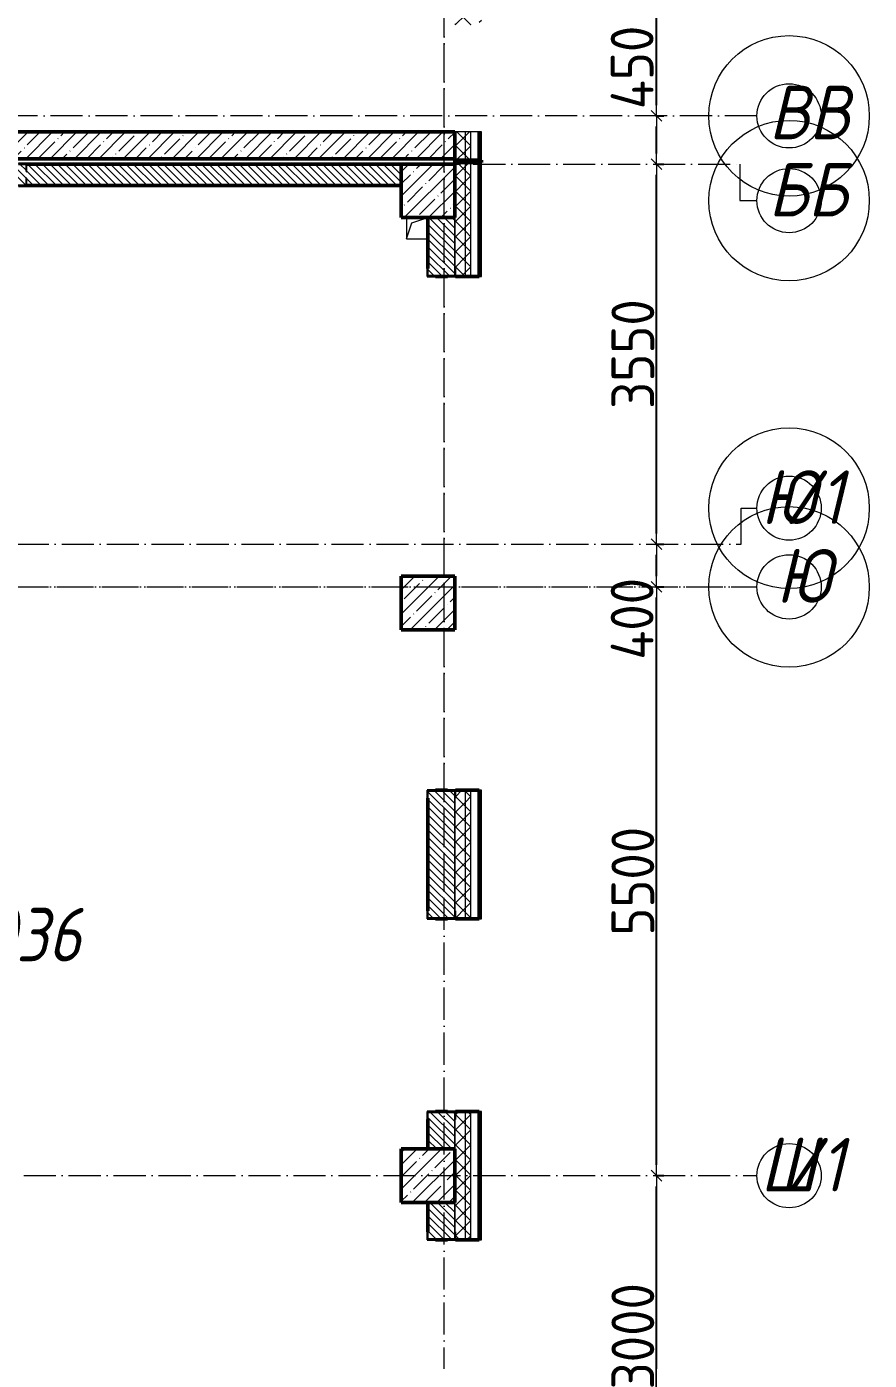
# Model space of a CAD drawing. Header units: millimetres. Extents: x -401725 to 250493, y 305116 to 802890.
# Drawn here: x 81658 to 89533, y 494622 to 507080 of the extents above; entities that cross this region are included whole.
import ezdxf

# ---------------------------------------------------------------- set-up
doc = ezdxf.new("R2010")
doc.units = ezdxf.units.MM
doc.linetypes.add('50_200_ШТРИХ_1Т_ш5_п1_п1_', pattern=[700, 500, -100, 0, -100])
for name, color, linetype, lineweight in [('A-____-____-DIMS', 7, 'Continuous', 9), ('A-GENM-____-MCUT', 7, 'Continuous', 25), ('A-GENM-____-OTLN', 7, 'Continuous', 9), ('A-GENM-____-OTLN-1', 7, 'Continuous', 25), ('A-WALL-____-MCUT', 7, 'Continuous', 13), ('A-WALL-____-MCUT-1', 7, 'Continuous', 9), ('A-WALL-____-MCUT-2', 7, 'Continuous', 50), ('A-WALL-____-MCUT-3', 7, 'Continuous', 9), ('A-WALL-____-OTLN', 7, 'Continuous', 9), ('A-WALL-____-PATT-1', 7, 'Continuous', 9), ('A-WALL-FNSH-MCUT-1', 7, 'Continuous', 9), ('S-COLS-____-MCUT', 7, 'Continuous', 50), ('S-COLS-____-OTLN', 7, 'Continuous', 9), ('S-GRID-____-IDEN', 7, 'Continuous', 9), ('S-GRID-____-OTLN', 7, 'Continuous', 9), ('S-GRID-____-OTLN-1', 7, '50_200_ШТРИХ_1Т_ш5_п1_п1_', 9), ('Марки помещений', 7, 'Continuous', 9)]:
    doc.layers.add(name, color=color, linetype=linetype, lineweight=lineweight)
doc.styles.add('ISOCPEUR_I', font='isocpeui.ttf', dxfattribs={"width": 0.9, "height": 2.5})
doc.styles.add('ISOCPEUR_I_3', font='isocpeui.ttf', dxfattribs={"width": 0.85, "height": 2.2})
doc.styles.add('ISOCPEUR_I_9', font='isocpeui.ttf', dxfattribs={"width": 0.9, "height": 250})
doc.styles.add('СПДС', font='isocpeur.ttf', dxfattribs={"width": 0.9})
doc.dimstyles.new('Размера А3', dxfattribs={"dimtxt": 200, "dimasz": 100, "dimexe": 70, "dimexo": 100, "dimgap": 20, "dimtad": 1, "dimdec": 0, "dimrnd": 10, "dimzin": 0, "dimdsep": 46, "dimtxsty": 'СПДС', "dimblk": 'ARROWHEAD_6', "dimcen": 1, "dimclrd": 256, "dimclre": 256, "dimclrt": 256, "dimazin": 0, "dimtfac": 1, "dimtdec": 0, "dimtmove": 2, "dimatfit": 3, "dimfxl": 1, "dimtolj": 1, "dimtzin": 0, "dimarcsym": 0})
pattern_1 = [(45, (-101000, -46531.04), (-114.04925, 114.04925), []), (45, (-100885.95, -46531.04), (-114.04925, 114.04925), [201.613, -40.323, 3.353, -36.97])]
pattern_2 = [(45, (-15591.66, 459015.94), (-70.71068, 70.71068), []), (135, (-15591.66, 459015.94), (-70.71068, -70.71068), [])]
pattern_3 = [(45, (-15591.66, 459015.94), (-85.53659, 85.53659), []), (45, (-15534.64, 459015.94), (-85.53659, 85.53659), [])]
pattern_4 = [(135, (-15591.663, 459015.94), (-35.35534, -35.35534), [])]
pattern_5 = [(45, (-15591.66, 459015.94), (-70.71068, 70.71068), []), (135, (-15591.66, 459015.94), (-70.71068, -70.71068), [])]
pattern_6 = [(45, (-15591.66, 459015.94), (-85.53659, 85.53659), []), (45, (-15534.64, 459015.94), (-85.53659, 85.53659), [])]

# ---------------------------------------------------------------- blocks, each defined once
blk = doc.blocks.new('BSC_Колонна _Прямоугольная - 500х500-V115-АР1_План отверстий 2 этажа в осях 1-64_Ю-ЯЯ')
at = {"layer": 'S-COLS-____-OTLN'}
h = blk.add_hatch(dxfattribs=at)
h.set_pattern_fill('FP_128', color=256, style=0, pattern_type=2)
h.set_pattern_definition(pattern_1)
h.paths.add_polyline_path([(-250, -250), (250, -250), (250, 250), (-250, 250), (-250, 200)], flags=0)
at = {"layer": 'S-COLS-____-MCUT'}
for p, q in [((250, 250), (-250, 250)), ((-250, 250), (-250, -250)), ((250, -250), (250, 250)), ((-250, -250), (250, -250))]:
    blk.add_line(p, q, dxfattribs=at)
blk = doc.blocks.new('Фахверк_СКБ_Уголок - 200_3550-28267367-АР1_План отверстий 2 этажа в осях 1-64_Ю-ЯЯ')
at = {"layer": 'A-GENM-____-MCUT'}
for p, q in [((200, 156), (125, 156)), ((125, 156), (125, 81)), ((131, 81), (131, 150)), ((131, 150), (200, 150)), ((200, 150), (200, 156)), ((125, 81), (131, 81)), ((131, 19), (125, 19)), ((125, 19), (125, -56)), ((131, -50), (131, 19)), ((125, -56), (200, -56)), ((200, -50), (131, -50)), ((200, -56), (200, -50))]:
    blk.add_line(p, q, dxfattribs=at)
blk = doc.blocks.new('Стены 13 - Стены 4-31812941-АР1_План отверстий 2 этажа в осях 1-64_Ю-ЯЯ')
at = {"layer": 'A-WALL-____-MCUT'}
for p, q in [((-1844, 41030), (-1844, 41010)), ((-1594, 41030), (-1844, 41030)), ((-1844, 41010), (-1594, 41010)), ((-1594, 41010), (-1594, 41030))]:
    blk.add_line(p, q, dxfattribs=at)
blk = doc.blocks.new('BSC_Колонна _Прямоугольная - 500х500-V30-АР1_План отверстий 2 этажа в осях 1-64_А-ГГ')
at = {"layer": 'S-COLS-____-OTLN'}
h = blk.add_hatch(dxfattribs=at)
h.set_pattern_fill('FP_59', color=256, style=0, pattern_type=2)
h.set_pattern_definition([(45, (-101000, -37331.04), (-114.04925, 114.04925), []), (45, (-100885.95, -37331.04), (-114.04925, 114.04925), [201.613, -40.323, 3.353, -36.97])])
h.paths.add_polyline_path([(-250, -250), (250, -250), (250, 250), (-250, 250)], flags=0)
at = {"layer": 'S-COLS-____-MCUT'}
for p, q in [((250, 250), (-250, 250)), ((-250, 250), (-250, -250)), ((250, -250), (250, 250)), ((-250, -250), (250, -250))]:
    blk.add_line(p, q, dxfattribs=at)
blk = doc.blocks.new('BSC_Колонна _Прямоугольная - 500х500-V119-АР1_План отверстий 2 этажа в осях 1-64_А-ГГ')
at = {"layer": 'S-COLS-____-OTLN'}
h = blk.add_hatch(dxfattribs=at)
h.set_pattern_fill('FP_149', color=256, style=0, pattern_type=2)
h.set_pattern_definition(pattern_1)
h.paths.add_polyline_path([(-250, -250), (250, -250), (250, 250), (-250, 250), (-250, -215)], flags=0)
at = {"layer": 'S-COLS-____-MCUT'}
for p, q in [((250, 250), (-250, 250)), ((-250, 250), (-250, -250)), ((250, -250), (250, 250)), ((-250, -250), (250, -250))]:
    blk.add_line(p, q, dxfattribs=at)
blk = doc.blocks.new('BSC_Колонна _Прямоугольная - 500х500-V121-АР1_План отверстий 2 этажа в осях 1-64_А-ГГ')
at = {"layer": 'S-COLS-____-OTLN'}
h = blk.add_hatch(dxfattribs=at)
h.set_pattern_fill('FP_151', color=256, style=0, pattern_type=2)
h.set_pattern_definition([(45, (-101000, -42681.04), (-114.04925, 114.04925), []), (45, (-100885.95, -42681.04), (-114.04925, 114.04925), [201.613, -40.323, 3.353, -36.97])])
h.paths.add_polyline_path([(-250, -250), (250, -250), (250, 250), (-250, 250)], flags=0)
at = {"layer": 'S-COLS-____-MCUT'}
for p, q in [((250, 250), (-250, 250)), ((-250, 250), (-250, -250)), ((250, -250), (250, 250)), ((-250, -250), (250, -250))]:
    blk.add_line(p, q, dxfattribs=at)
blk = doc.blocks.new('Фахверк_СКБ_Уголок - 250_2700-27497298-АР1_План отверстий 2 этажа в осях 1-64_А-ГГ')
at = {"layer": 'A-GENM-____-MCUT'}
for p, q in [((200, 181), (125, 181)), ((125, 181), (125, 106)), ((131, 106), (131, 175)), ((131, 175), (200, 175)), ((200, 175), (200, 181)), ((125, 106), (131, 106)), ((131, -6), (125, -6)), ((125, -6), (125, -81)), ((125, -81), (200, -81)), ((131, -75), (131, -6)), ((200, -75), (131, -75)), ((200, -81), (200, -75))]:
    blk.add_line(p, q, dxfattribs=at)
blk = doc.blocks.new('AR_Отверстие прямоугольное _в плите_ - AR_Отверстие прямоугольное _в плите_-30511543-АР1_План отверстий 2 этажа в осях 1-64_А-ГГ')
at = {"layer": 'A-GENM-____-OTLN'}
for p, q in [((-100, 100), (-100, -100)), ((-100, -100), (-50, 50)), ((-50, 50), (100, 100)), ((-100, -100), (100, -100))]:
    blk.add_line(p, q, dxfattribs=at)
blk = doc.blocks.new('Стены 13 - Стены 4-31812941-АР1_План отверстий 2 этажа в осях 1-64_А-ГГ')
at = {"layer": 'A-WALL-____-MCUT-2'}
for p, q in [((-1844, 41030), (-1844, 41010)), ((-1594, 41030), (-1844, 41030)), ((-1844, 41010), (-1594, 41010)), ((-1594, 41010), (-1594, 41030))]:
    blk.add_line(p, q, dxfattribs=at)
blk = doc.blocks.new('Ось сетки - Круг_Ø6_00__ISO-2_5_0_9K_-25732049-АР1_План отверстий 2 этажа в осях 1-64_А-ГГ')
at = {"layer": 'S-GRID-____-IDEN'}
blk.add_circle((0, 0), 3, dxfattribs=at)
blk = doc.blocks.new('Ось сетки - Круг_Ø6_00__ISO-2_5_0_9K_-25732049-АР1_План отверстий 2 этажа в осях 1-64_Ю-ЯЯ')
at = {"layer": 'S-GRID-____-IDEN'}
blk.add_circle((0, 0), 3, dxfattribs=at)
blk = doc.blocks.new('ARROWHEAD_6')
at = {"color": 0, "linetype": 'Continuous'}
for p, q in [((0, 0), (-1, 0)), ((-0.5, -0.5), (0.5, 0.5))]:
    blk.add_line(p, q, dxfattribs=at)
blk = doc.blocks.new('*D4574')
at = {"layer": 'A-____-____-DIMS', "lineweight": -2, "transparency": 16777216}
for p, q in [((87537, 502247), (87613, 502247)), ((87543, 501947), (87543, 502147)), ((87537, 501847), (87613, 501847))]:
    blk.add_line(p, q, dxfattribs=at)
at = {"layer": 'Defpoints', "color": 0, "lineweight": 30, "transparency": 16777216}
for p in [(87437, 502247), (87543, 502247), (87437, 501847)]:
    blk.add_point(p, dxfattribs=at)
at = {"layer": 'A-____-____-DIMS', "lineweight": -2, "transparency": 16777216, "xscale": 100, "yscale": 100, "zscale": 100}
for p, rotation in [((87543, 502247), 90), ((87543, 501847), 270)]:
    blk.add_blockref('ARROWHEAD_6', p, dxfattribs=dict(at, rotation=rotation))
at = {"layer": 'A-____-____-DIMS', "transparency": 16777216, "insert": (87116, 501167), "char_height": 400, "width": 1.94, "attachment_point": 1, "rotation": 90, "line_spacing_factor": 1.149209, "style": 'СПДС'}
blk.add_mtext('\\A1;400', dxfattribs=at)
blk = doc.blocks.new('*D4575')
at = {"layer": 'A-____-____-DIMS', "lineweight": -2, "transparency": 16777216}
for p, q in [((87537, 505797), (87613, 505797)), ((87543, 502347), (87543, 505697)), ((87537, 502247), (87613, 502247))]:
    blk.add_line(p, q, dxfattribs=at)
at = {"layer": 'Defpoints', "color": 0, "lineweight": 30, "transparency": 16777216}
for p in [(87437, 505797), (87543, 505797), (87437, 502247)]:
    blk.add_point(p, dxfattribs=at)
at = {"layer": 'A-____-____-DIMS', "lineweight": -2, "transparency": 16777216, "xscale": 100, "yscale": 100, "zscale": 100}
for p, rotation in [((87543, 505797), 90), ((87543, 502247), 270)]:
    blk.add_blockref('ARROWHEAD_6', p, dxfattribs=dict(at, rotation=rotation))
at = {"layer": 'A-____-____-DIMS', "transparency": 16777216, "insert": (87323, 504022), "char_height": 400, "width": 2.49, "attachment_point": 5, "rotation": 90, "style": 'СПДС'}
blk.add_mtext('\\A1;3550', dxfattribs=at)
blk = doc.blocks.new('*D4576')
at = {"layer": 'A-____-____-DIMS', "lineweight": -2, "transparency": 16777216}
for p, q in [((87537, 506247), (87613, 506247)), ((87543, 505897), (87543, 506147)), ((87537, 505797), (87613, 505797))]:
    blk.add_line(p, q, dxfattribs=at)
at = {"layer": 'Defpoints', "color": 0, "lineweight": 30, "transparency": 16777216}
for p in [(87437, 506247), (87543, 506247), (87437, 505797)]:
    blk.add_point(p, dxfattribs=at)
at = {"layer": 'A-____-____-DIMS', "lineweight": -2, "transparency": 16777216, "xscale": 100, "yscale": 100, "zscale": 100}
for p, rotation in [((87543, 506247), 90), ((87543, 505797), 270)]:
    blk.add_blockref('ARROWHEAD_6', p, dxfattribs=dict(at, rotation=rotation))
at = {"layer": 'A-____-____-DIMS', "transparency": 16777216, "insert": (87116, 506310), "char_height": 400, "width": 1.94, "attachment_point": 1, "rotation": 90, "line_spacing_factor": 1.149209, "style": 'СПДС'}
blk.add_mtext('\\A1;450', dxfattribs=at)
blk = doc.blocks.new('*D4577')
at = {"layer": 'A-____-____-DIMS', "lineweight": -2, "transparency": 16777216}
for p, q in [((87537, 510947), (87613, 510947)), ((87543, 506347), (87543, 510847)), ((87537, 506247), (87613, 506247))]:
    blk.add_line(p, q, dxfattribs=at)
at = {"layer": 'Defpoints', "color": 0, "lineweight": 30, "transparency": 16777216}
for p in [(87437, 510947), (87543, 510947), (87437, 506247)]:
    blk.add_point(p, dxfattribs=at)
at = {"layer": 'A-____-____-DIMS', "lineweight": -2, "transparency": 16777216, "xscale": 100, "yscale": 100, "zscale": 100}
for p, rotation in [((87543, 510947), 90), ((87543, 506247), 270)]:
    blk.add_blockref('ARROWHEAD_6', p, dxfattribs=dict(at, rotation=rotation))
at = {"layer": 'A-____-____-DIMS', "transparency": 16777216, "insert": (87323, 508597), "char_height": 400, "width": 2.56, "attachment_point": 5, "rotation": 90, "style": 'СПДС'}
blk.add_mtext('\\A1;4700', dxfattribs=at)
blk = doc.blocks.new('*D4669')
at = {"layer": 'A-____-____-DIMS', "lineweight": -2, "transparency": 16777216}
for p, q in [((87537, 496347), (87613, 496347)), ((87543, 493447), (87543, 496247)), ((87537, 493347), (87613, 493347))]:
    blk.add_line(p, q, dxfattribs=at)
at = {"layer": 'Defpoints', "color": 0, "lineweight": 30, "transparency": 16777216}
for p in [(87437, 496347), (87543, 496347), (87437, 493347)]:
    blk.add_point(p, dxfattribs=at)
at = {"layer": 'A-____-____-DIMS', "lineweight": -2, "transparency": 16777216, "xscale": 100, "yscale": 100, "zscale": 100}
for p, rotation in [((87543, 496347), 90), ((87543, 493347), 270)]:
    blk.add_blockref('ARROWHEAD_6', p, dxfattribs=dict(at, rotation=rotation))
at = {"layer": 'A-____-____-DIMS', "transparency": 16777216, "insert": (87323, 494847), "char_height": 400, "attachment_point": 5, "rotation": 90, "style": 'СПДС'}
blk.add_mtext('\\A1;3000', dxfattribs=at)
blk = doc.blocks.new('*D4670')
at = {"layer": 'A-____-____-DIMS', "lineweight": -2, "transparency": 16777216}
for p, q in [((87537, 501847), (87613, 501847)), ((87543, 496447), (87543, 501747)), ((87537, 496347), (87613, 496347))]:
    blk.add_line(p, q, dxfattribs=at)
at = {"layer": 'Defpoints', "color": 0, "lineweight": 30, "transparency": 16777216}
for p in [(87437, 501847), (87543, 501847), (87437, 496347)]:
    blk.add_point(p, dxfattribs=at)
at = {"layer": 'A-____-____-DIMS', "lineweight": -2, "transparency": 16777216, "xscale": 100, "yscale": 100, "zscale": 100}
for p, rotation in [((87543, 501847), 90), ((87543, 496347), 270)]:
    blk.add_blockref('ARROWHEAD_6', p, dxfattribs=dict(at, rotation=rotation))
at = {"layer": 'A-____-____-DIMS', "transparency": 16777216, "insert": (87323, 499097), "char_height": 400, "attachment_point": 5, "rotation": 90, "style": 'СПДС'}
blk.add_mtext('\\A1;5500', dxfattribs=at)
blk = doc.blocks.new('*D4671')
at = {"layer": 'A-____-____-DIMS', "lineweight": -2, "transparency": 16777216}
for p, q in [((87537, 502247), (87613, 502247)), ((87543, 501947), (87543, 502147)), ((87537, 501847), (87613, 501847))]:
    blk.add_line(p, q, dxfattribs=at)
at = {"layer": 'Defpoints', "color": 0, "lineweight": 30, "transparency": 16777216}
for p in [(87437, 502247), (87543, 502247), (87437, 501847)]:
    blk.add_point(p, dxfattribs=at)
at = {"layer": 'A-____-____-DIMS', "lineweight": -2, "transparency": 16777216, "xscale": 100, "yscale": 100, "zscale": 100}
for p, rotation in [((87543, 502247), 90), ((87543, 501847), 270)]:
    blk.add_blockref('ARROWHEAD_6', p, dxfattribs=dict(at, rotation=rotation))
at = {"layer": 'A-____-____-DIMS', "transparency": 16777216, "insert": (87116, 501167), "char_height": 400, "attachment_point": 1, "rotation": 90, "line_spacing_factor": 1.149209, "style": 'СПДС'}
blk.add_mtext('\\A1;400', dxfattribs=at)
blk = doc.blocks.new('*D4672')
at = {"layer": 'A-____-____-DIMS', "lineweight": -2, "transparency": 16777216}
for p, q in [((87537, 505797), (87613, 505797)), ((87543, 502347), (87543, 505697)), ((87537, 502247), (87613, 502247))]:
    blk.add_line(p, q, dxfattribs=at)
at = {"layer": 'Defpoints', "color": 0, "lineweight": 30, "transparency": 16777216}
for p in [(87437, 505797), (87543, 505797), (87437, 502247)]:
    blk.add_point(p, dxfattribs=at)
at = {"layer": 'A-____-____-DIMS', "lineweight": -2, "transparency": 16777216, "xscale": 100, "yscale": 100, "zscale": 100}
for p, rotation in [((87543, 505797), 90), ((87543, 502247), 270)]:
    blk.add_blockref('ARROWHEAD_6', p, dxfattribs=dict(at, rotation=rotation))
at = {"layer": 'A-____-____-DIMS', "transparency": 16777216, "insert": (87323, 504022), "char_height": 400, "attachment_point": 5, "rotation": 90, "style": 'СПДС'}
blk.add_mtext('\\A1;3550', dxfattribs=at)
blk = doc.blocks.new('*D4673')
at = {"layer": 'A-____-____-DIMS', "lineweight": -2, "transparency": 16777216}
for p, q in [((87537, 506247), (87613, 506247)), ((87543, 505897), (87543, 506147)), ((87537, 505797), (87613, 505797))]:
    blk.add_line(p, q, dxfattribs=at)
at = {"layer": 'Defpoints', "color": 0, "lineweight": 30, "transparency": 16777216}
for p in [(87437, 506247), (87543, 506247), (87437, 505797)]:
    blk.add_point(p, dxfattribs=at)
at = {"layer": 'A-____-____-DIMS', "lineweight": -2, "transparency": 16777216, "xscale": 100, "yscale": 100, "zscale": 100}
for p, rotation in [((87543, 506247), 90), ((87543, 505797), 270)]:
    blk.add_blockref('ARROWHEAD_6', p, dxfattribs=dict(at, rotation=rotation))
at = {"layer": 'A-____-____-DIMS', "transparency": 16777216, "insert": (87116, 506310), "char_height": 400, "attachment_point": 1, "rotation": 90, "line_spacing_factor": 1.149209, "style": 'СПДС'}
blk.add_mtext('\\A1;450', dxfattribs=at)
blk = doc.blocks.new('2этаж')
at = {"layer": 'S-GRID-____-OTLN-1', "color": 251, "ltscale": 0.6, "true_color": 0x636466}
for p, q in [((85558.3, 498997), (85558.3, 549908.8)), ((85558.3, 454533.3), (85558.3, 508896.9)), ((88482.7, 506247), (77429.6, 506247)), ((88482.7, 506247), (77429.6, 506247)), ((77429.6, 505797), (88322.4, 505797)), ((77429.6, 505797), (88322.4, 505797)), ((58880.7, 502247), (88334.7, 502247)), ((58880.7, 502247), (88334.7, 502247)), ((51735.1, 501847), (88482.7, 501847)), ((53374.4, 501847), (88482.7, 501847)), ((77429.6, 496347), (88482.7, 496347))]:
    blk.add_line(p, q, dxfattribs=at)
at = {"layer": 'S-GRID-____-IDEN', "xscale": 250, "yscale": 250, "zscale": 99.99999999999993}
for p, rotation in [((88782.7, 506247), 89.99999999999982), ((88782.7, 505455.2), 269.9999999999995), ((88782.7, 502582.5), 269.9999999999994), ((88782.7, 501847), 269.9999999999995)]:
    blk.add_blockref('Ось сетки - Круг_Ø6_00__ISO-2_5_0_9K_-25732049-АР1_План отверстий 2 этажа в осях 1-64_Ю-ЯЯ', p, dxfattribs=dict(at, rotation=rotation))
at = {"layer": 'S-GRID-____-IDEN', "char_height": 500, "attachment_point": 1}
for s, insert, width, style in [('ВВ', (88593.1, 506528.9), 447.342, 'ISOCPEUR_I_9'), ('ВВ', (88593.1, 506528.9), 447.342, 'ISOCPEUR_I'), ('ББ', (88587.9, 505807.7), 447.342, 'ISOCPEUR_I_9'), ('ББ', (88587.9, 505807.7), 447.342, 'ISOCPEUR_I'), ('\\fISOCPEUR|b0|i1|c204|p34|;\\W.9;Ю', (88519.5, 502934.9), 266.962, 'ISOCPEUR_I_9'), ('\\fISOCPEUR|b0|i1|c204|p34|;\\W.9;Ю', (88519.5, 502934.9), 266.962, 'ISOCPEUR_I'), ('/1', (88739.8, 502934.9), 346.329, 'ISOCPEUR_I_9'), ('/1', (88739.8, 502934.9), 346.329, 'ISOCPEUR_I'), ('\\fISOCPEUR|b0|i1|c204|p34|;\\W.9;Ю', (88662.2, 502199.4), 266.962, 'ISOCPEUR_I_9'), ('\\fISOCPEUR|b0|i1|c204|p34|;\\W.9;Ю', (88662.2, 502199.4), 266.962, 'ISOCPEUR_I'), ('\\fISOCPEUR|b0|i1|c204|p34|;\\W.9;Ш', (88513.7, 496699.4), 281.392, 'ISOCPEUR_I'), ('/1', (88745.9, 496699.4), 346.329, 'ISOCPEUR_I')]:
    blk.add_mtext(s, dxfattribs=dict(at, insert=insert, width=width, style=style))
at = {"layer": 'A-____-____-DIMS'}
for base, p1, p2, picture, middle in [((87542.6, 510947), (87436.5, 506247), (87436.5, 510947), '*D4577', (87322.6, 508597)), ((87542.6, 505797), (87436.5, 502247), (87436.5, 505797), '*D4575', (87322.6, 504022)), ((87542.6, 505797), (87436.5, 502247), (87436.5, 505797), '*D4672', (87322.6, 504022)), ((87542.6, 501847), (87436.5, 496347), (87436.5, 501847), '*D4670', (87322.6, 499097)), ((87542.6, 496347), (87436.5, 493347), (87436.5, 496347), '*D4669', (87322.6, 494847))]:
    dim = blk.add_linear_dim(base=base, p1=p1, p2=p2, angle=90, dimstyle='Размера А3', override={"dimtxt": 400}, dxfattribs=at)
    dim.commit()
    dim.dimension.update_dxf_attribs({"geometry": picture, "text_midpoint": middle})
for base, p1, p2, picture, middle in [((87542.6, 506247), (87436.5, 505797), (87436.5, 506247), '*D4673', (87382.6, 506670)), ((87542.6, 506247), (87436.5, 505797), (87436.5, 506247), '*D4576', (87382.6, 506670)), ((87542.6, 502247), (87436.5, 501847), (87436.5, 502247), '*D4574', (87382.6, 501527.3)), ((87542.6, 502247), (87436.5, 501847), (87436.5, 502247), '*D4671', (87382.6, 501527.3))]:
    dim = blk.add_linear_dim(base=base, p1=p1, p2=p2, angle=90, dimstyle='Размера А3', override={"dimtxt": 400}, dxfattribs=at)
    dim.commit()
    dim.dimension.update_dxf_attribs({"geometry": picture, "text_midpoint": middle, "dimtype": 160, "text_rotation": 90})

msp = doc.modelspace()

# ---------------------------------------------------------------- hatches: boundary and pattern name
at = {"layer": 'A-WALL-____-PATT-1'}
h = msp.add_hatch(dxfattribs=at)
h.set_pattern_fill('FP_1', color=256, style=0, pattern_type=2)
h.set_pattern_definition(pattern_2)
h.paths.add_polyline_path([(85658.3366, 505831.983), (85758.3366, 505831.983), (85758.3366, 506096.983), (85658.3366, 506096.983)], flags=0)
h.paths.add_polyline_path([(85758.3366, 507096.983), (85758.3366, 514796.983), (85664.3366, 514796.983), (85664.3366, 514721.983), (85658.3366, 514721.983), (85658.3366, 507096.983)], flags=0)
h.paths.add_polyline_path([(85758.3366, 528496.983), (85758.3366, 529746.983), (85664.3366, 529746.983), (85664.3366, 529671.983), (85658.3366, 529671.983), (85658.3366, 528571.983), (85664.3366, 528571.983), (85664.3366, 528496.983)], flags=0)
h.paths.add_polyline_path([(85664.3366, 531546.983), (85758.3366, 531546.983), (85758.3366, 532746.983), (85658.3366, 532746.983), (85658.3366, 531621.983), (85664.3366, 531621.983), (85664.3366, 531552.983)], flags=0)
h.paths.add_polyline_path([(85664.3366, 534546.983), (85758.3366, 534546.983), (85758.3366, 535746.983), (85664.3366, 535746.983), (85664.3366, 535671.983), (85658.3366, 535671.983), (85658.3366, 534621.983), (85664.3366, 534621.983), (85664.3366, 534552.983)], flags=0)
h.paths.add_polyline_path([(85664.3366, 537546.983), (85758.3366, 537546.983), (85758.3366, 538746.983), (85664.3366, 538746.983), (85664.3366, 538671.983), (85658.3366, 538671.983), (85658.3366, 537621.983), (85664.3366, 537621.983), (85664.3366, 537552.983)], flags=0)
h.paths.add_polyline_path([(85758.3366, 540546.983), (85758.3366, 544696.983), (85658.3366, 544696.983), (85658.3366, 540546.983)], flags=0)
h = msp.add_hatch(dxfattribs=at)
h.set_pattern_fill('FP_1', color=256, style=0, pattern_type=2)
h.set_pattern_definition(pattern_2)
h.paths.add_polyline_path([(85808.3366, 505831.983), (85808.3366, 506096.983), (85758.3366, 506096.983), (85758.3366, 505831.983)], flags=0)
h.paths.add_polyline_path([(85758.3366, 507096.983), (85808.3366, 507096.983), (85808.3366, 514796.983), (85758.3366, 514796.983), (85758.3366, 509782.8834)], flags=0)
h.paths.add_polyline_path([(85758.3366, 528496.983), (85808.3366, 528496.983), (85808.3366, 529746.983), (85758.3366, 529746.983), (85758.3366, 529155.8316)], flags=0)
h.paths.add_polyline_path([(85758.3366, 531546.983), (85808.3366, 531546.983), (85808.3366, 532746.983), (85758.3366, 532746.983), (85758.3366, 532384.6563)], flags=0)
h.paths.add_polyline_path([(85808.3366, 534546.983), (85808.3366, 535746.983), (85758.3366, 535746.983), (85758.3366, 534546.983)], flags=0)
h.paths.add_polyline_path([(85808.3366, 537546.983), (85808.3366, 538746.983), (85758.3366, 538746.983), (85758.3366, 537546.983)], flags=0)
h.paths.add_polyline_path([(85808.3366, 540546.983), (85808.3366, 544796.983), (85758.3366, 544796.983), (85758.3366, 540546.983)], flags=0)
h = msp.add_hatch(dxfattribs=at)
h.set_pattern_fill('FP_3', color=256, style=0, pattern_type=2)
h.set_pattern_definition(pattern_3)
h.paths.add_polyline_path([(85908.3366, 505831.983), (85908.3366, 506096.983), (85888.3366, 506096.983), (85888.3366, 505831.983)], flags=0)
h.paths.add_polyline_path([(85888.3366, 507096.983), (85908.3366, 507096.983), (85908.3366, 514796.983), (85888.3366, 514796.983), (85888.3366, 509782.8834)], flags=0)
h = msp.add_hatch(dxfattribs=at)
h.set_pattern_fill('FP_13', color=256, style=0, pattern_type=2)
h.set_pattern_definition([(45, (-15591.66, 459015.94), (-114.04925, 114.04925), []), (45, (-15477.61, 459015.94), (-114.04925, 114.04925), [201.612, -40.322, 3.353, -36.97])])
h.paths.add_polyline_path([(85658.3366, 505846.983), (85658.3366, 506096.983), (81258.3366, 506096.983), (81258.3366, 505846.983), (85140.6936, 505846.983)], flags=0)
h = msp.add_hatch(dxfattribs=at)
h.set_pattern_fill('FP_25', color=256, style=0, pattern_type=2)
h.set_pattern_definition([(45, (-15591.66, 459015.94), (-114.04925, 114.04925), []), (45, (-15477.61, 459015.94), (-114.04925, 114.04925), [201.612, -40.322, 3.353, -36.97])])
h.paths.add_polyline_path([(85658.3366, 505846.983), (85658.3366, 506096.983), (81258.3366, 506096.983), (81258.3366, 505846.983), (85140.1114, 505846.983)], flags=0)
h = msp.add_hatch(dxfattribs=at)
h.set_pattern_fill('FP_1', color=256, style=0, pattern_type=2)
h.set_pattern_definition(pattern_5)
h.paths.add_polyline_path([(85758.3366, 505831.983), (85758.3366, 506096.983), (85658.3366, 506096.983), (85658.3366, 505831.983)], flags=0)
h = msp.add_hatch(dxfattribs=at)
h.set_pattern_fill('FP_1', color=256, style=0, pattern_type=2)
h.set_pattern_definition(pattern_5)
h.paths.add_polyline_path([(85808.3366, 505831.983), (85808.3366, 506096.983), (85758.3366, 506096.983), (85758.3366, 505831.983)], flags=0)
h = msp.add_hatch(dxfattribs=at)
h.set_pattern_fill('FP_3', color=256, style=0, pattern_type=2)
h.set_pattern_definition(pattern_6)
h.paths.add_polyline_path([(85908.3366, 505831.983), (85908.3366, 506096.983), (85888.3366, 506096.983), (85888.3366, 505831.983)], flags=0)
h = msp.add_hatch(dxfattribs=at)
h.set_pattern_fill('FP_1', color=256, style=0, pattern_type=2)
h.set_pattern_definition(pattern_2)
h.paths.add_polyline_path([(85664.3366, 504746.983), (85758.3366, 504746.983), (85758.3366, 505811.983), (85658.3366, 505811.983), (85658.3366, 504821.983), (85664.3366, 504821.983), (85664.3366, 504752.983)], flags=0)
h = msp.add_hatch(dxfattribs=at)
h.set_pattern_fill('FP_1', color=256, style=0, pattern_type=2)
h.set_pattern_definition(pattern_5)
h.paths.add_polyline_path([(85758.3366, 456996.983), (85758.3366, 457946.983), (85664.3366, 457946.983), (85664.3366, 457871.983), (85658.3366, 457871.983), (85658.3366, 456996.983)], flags=0)
h.paths.add_polyline_path([(85664.3366, 459746.983), (85758.3366, 459746.983), (85758.3366, 460946.983), (85664.3366, 460946.983), (85664.3366, 460871.983), (85658.3366, 460871.983), (85658.3366, 459821.983), (85664.3366, 459821.983), (85664.3366, 459751.8495)], flags=0)
h.paths.add_polyline_path([(85664.3366, 462746.983), (85758.3366, 462746.983), (85758.3366, 463946.983), (85664.3366, 463946.983), (85664.3366, 463871.983), (85658.3366, 463871.983), (85658.3366, 462821.983), (85664.3366, 462821.983), (85664.3366, 462752.983)], flags=0)
h.paths.add_polyline_path([(85758.3366, 465746.983), (85758.3366, 466946.983), (85664.3366, 466946.983), (85664.3366, 466871.983), (85658.3366, 466871.983), (85658.3366, 465821.983), (85664.3366, 465821.983), (85664.3366, 465746.983)], flags=0)
h.paths.add_polyline_path([(85758.3366, 468746.983), (85758.3366, 469946.983), (85664.3366, 469946.983), (85664.3366, 469871.983), (85658.3366, 469871.983), (85658.3366, 468821.983), (85664.3366, 468821.983), (85664.3366, 468746.983)], flags=0)
h.paths.add_polyline_path([(85758.3366, 471746.983), (85758.3366, 472946.983), (85664.3366, 472946.983), (85664.3366, 472871.983), (85658.3366, 472871.983), (85658.3366, 471821.983), (85664.3366, 471821.983), (85664.3366, 471746.983)], flags=0)
h.paths.add_polyline_path([(85664.3366, 474746.983), (85758.3366, 474746.983), (85758.3366, 475946.983), (85664.3366, 475946.983), (85664.3366, 475871.983), (85658.3366, 475871.983), (85658.3366, 474821.983), (85664.3366, 474821.983), (85664.3366, 474752.983)], flags=0)
h.paths.add_polyline_path([(85664.3366, 477746.983), (85758.3366, 477746.983), (85758.3366, 478946.983), (85664.3366, 478946.983), (85664.3366, 478871.983), (85658.3366, 478871.983), (85658.3366, 477821.983), (85664.3366, 477821.983), (85664.3366, 477752.983)], flags=0)
h.paths.add_polyline_path([(85758.3366, 483746.983), (85758.3366, 484946.983), (85664.3366, 484946.983), (85664.3366, 484871.983), (85658.3366, 484871.983), (85658.3366, 483821.983), (85664.3366, 483821.983), (85664.3366, 483746.983)], flags=0)
h.paths.add_polyline_path([(85664.3366, 486746.983), (85758.3366, 486746.983), (85758.3366, 487946.983), (85664.3366, 487946.983), (85664.3366, 487871.983), (85658.3366, 487871.983), (85658.3366, 486821.983), (85664.3366, 486821.983), (85664.3366, 486752.983)], flags=0)
h.paths.add_polyline_path([(85664.3366, 489746.983), (85758.3366, 489746.983), (85758.3366, 490946.983), (85664.3366, 490946.983), (85664.3366, 490871.983), (85658.3366, 490871.983), (85658.3366, 489821.983), (85664.3366, 489821.983), (85664.3366, 489752.983)], flags=0)
h.paths.add_polyline_path([(85758.3366, 492746.983), (85758.3366, 493946.983), (85664.3366, 493946.983), (85664.3366, 493871.983), (85658.3366, 493871.983), (85658.3366, 492821.983), (85664.3366, 492821.983), (85664.3366, 492746.983)], flags=0)
h.paths.add_polyline_path([(85664.3366, 495746.983), (85758.3366, 495746.983), (85758.3366, 496946.983), (85664.3366, 496946.983), (85664.3366, 496871.983), (85658.3366, 496871.983), (85658.3366, 495821.983), (85664.3366, 495821.983), (85664.3366, 495752.983)], flags=0)
h.paths.add_polyline_path([(85758.3366, 498746.983), (85758.3366, 499946.983), (85664.3366, 499946.983), (85664.3366, 499871.983), (85658.3366, 499871.983), (85658.3366, 498821.983), (85664.3366, 498821.983), (85664.3366, 498746.983)], flags=0)
h.paths.add_polyline_path([(85664.3366, 504746.983), (85758.3366, 504746.983), (85758.3366, 505811.983), (85658.3366, 505811.983), (85658.3366, 504821.983), (85664.3366, 504821.983), (85664.3366, 504752.983)], flags=0)
h = msp.add_hatch(dxfattribs=at)
h.set_pattern_fill('FP_1', color=256, style=0, pattern_type=2)
h.set_pattern_definition(pattern_2)
h.paths.add_polyline_path([(85808.3366, 504746.983), (85808.3366, 505811.983), (85758.3366, 505811.983), (85758.3366, 504746.983)], flags=0)
h = msp.add_hatch(dxfattribs=at)
h.set_pattern_fill('FP_1', color=256, style=0, pattern_type=2)
h.set_pattern_definition(pattern_5)
h.paths.add_polyline_path([(85758.3366, 456946.983), (85808.3366, 456946.983), (85808.3366, 457946.983), (85758.3366, 457946.983), (85758.3366, 456996.983)], flags=0)
h.paths.add_polyline_path([(85758.3366, 459746.983), (85808.3366, 459746.983), (85808.3366, 460946.983), (85758.3366, 460946.983), (85758.3366, 459751.8495)], flags=0)
h.paths.add_polyline_path([(85808.3366, 462746.983), (85808.3366, 463946.983), (85758.3366, 463946.983), (85758.3366, 462746.983)], flags=0)
h.paths.add_polyline_path([(85758.3366, 465746.983), (85808.3366, 465746.983), (85808.3366, 466946.983), (85758.3366, 466946.983), (85758.3366, 465771.8075)], flags=0)
h.paths.add_polyline_path([(85758.3366, 468746.983), (85808.3366, 468746.983), (85808.3366, 469946.983), (85758.3366, 469946.983), (85758.3366, 469211.7835)], flags=0)
h.paths.add_polyline_path([(85808.3366, 471746.983), (85808.3366, 472946.983), (85758.3366, 472946.983), (85758.3366, 471746.983)], flags=0)
h.paths.add_polyline_path([(85758.3366, 474746.983), (85808.3366, 474746.983), (85808.3366, 475946.983), (85758.3366, 475946.983), (85758.3366, 475231.7415)], flags=0)
h.paths.add_polyline_path([(85758.3366, 477746.983), (85808.3366, 477746.983), (85808.3366, 478946.983), (85758.3366, 478946.983), (85758.3366, 478671.7174)], flags=0)
h.paths.add_polyline_path([(85808.3366, 483746.983), (85808.3366, 484946.983), (85758.3366, 484946.983), (85758.3366, 483746.983)], flags=0)
h.paths.add_polyline_path([(85808.3366, 486746.983), (85808.3366, 487946.983), (85758.3366, 487946.983), (85758.3366, 486746.983)], flags=0)
h.paths.add_polyline_path([(85808.3366, 489746.983), (85808.3366, 490946.983), (85758.3366, 490946.983), (85758.3366, 489746.983)], flags=0)
h.paths.add_polyline_path([(85808.3366, 492746.983), (85808.3366, 493946.983), (85758.3366, 493946.983), (85758.3366, 492746.983)], flags=0)
h.paths.add_polyline_path([(85758.3366, 495746.983), (85808.3366, 495746.983), (85808.3366, 496946.983), (85758.3366, 496946.983), (85758.3366, 495871.5974)], flags=0)
h.paths.add_polyline_path([(85808.3366, 498746.983), (85808.3366, 499946.983), (85758.3366, 499946.983), (85758.3366, 498746.983)], flags=0)
h.paths.add_polyline_path([(85758.3366, 504746.983), (85808.3366, 504746.983), (85808.3366, 505811.983), (85758.3366, 505811.983), (85758.3366, 505331.5313)], flags=0)
h = msp.add_hatch(dxfattribs=at)
h.set_pattern_fill('FP_3', color=256, style=0, pattern_type=2)
h.set_pattern_definition(pattern_3)
h.paths.add_polyline_path([(85888.3366, 504746.983), (85908.3366, 504746.983), (85908.3366, 505811.983), (85888.3366, 505811.983), (85888.3366, 504939.6464)], flags=0)
h = msp.add_hatch(dxfattribs=at)
h.set_pattern_fill('FP_3', color=256, style=0, pattern_type=2)
h.set_pattern_definition(pattern_6)
h.paths.add_polyline_path([(85888.3366, 456846.983), (85908.3366, 456846.983), (85908.3366, 457946.983), (85888.3366, 457946.983), (85888.3366, 456866.983)], flags=0)
h.paths.add_polyline_path([(85908.3366, 459746.983), (85908.3366, 460946.983), (85888.3366, 460946.983), (85888.3366, 459746.983)], flags=0)
h.paths.add_polyline_path([(85908.3366, 462746.983), (85908.3366, 463946.983), (85888.3366, 463946.983), (85888.3366, 462746.983)], flags=0)
h.paths.add_polyline_path([(85908.3366, 465746.983), (85908.3366, 466946.983), (85888.3366, 466946.983), (85888.3366, 465746.983)], flags=0)
h.paths.add_polyline_path([(85888.3366, 468746.983), (85908.3366, 468746.983), (85908.3366, 469946.983), (85888.3366, 469946.983), (85888.3366, 469211.7835)], flags=0)
h.paths.add_polyline_path([(85888.3366, 471746.983), (85908.3366, 471746.983), (85908.3366, 472946.983), (85888.3366, 472946.983), (85888.3366, 471791.7655)], flags=0)
h.paths.add_polyline_path([(85888.3366, 474746.983), (85908.3366, 474746.983), (85908.3366, 475946.983), (85888.3366, 475946.983), (85888.3366, 475231.7415)], flags=0)
h.paths.add_polyline_path([(85888.3366, 477746.983), (85908.3366, 477746.983), (85908.3366, 478946.983), (85888.3366, 478946.983), (85888.3366, 478671.7174)], flags=0)
h.paths.add_polyline_path([(85908.3366, 483746.983), (85908.3366, 484946.983), (85888.3366, 484946.983), (85888.3366, 483746.983)], flags=0)
h.paths.add_polyline_path([(85888.3366, 486746.983), (85908.3366, 486746.983), (85908.3366, 487946.983), (85888.3366, 487946.983), (85888.3366, 487271.6574)], flags=0)
h.paths.add_polyline_path([(85888.3366, 489746.983), (85908.3366, 489746.983), (85908.3366, 490946.983), (85888.3366, 490946.983), (85888.3366, 490711.6334)], flags=0)
h.paths.add_polyline_path([(85888.3366, 492746.983), (85908.3366, 492746.983), (85908.3366, 493946.983), (85888.3366, 493946.983), (85888.3366, 493291.6154)], flags=0)
h.paths.add_polyline_path([(85908.3366, 495746.983), (85908.3366, 496946.983), (85888.3366, 496946.983), (85888.3366, 495746.983)], flags=0)
h.paths.add_polyline_path([(85888.3366, 498746.983), (85908.3366, 498746.983), (85908.3366, 499946.983), (85888.3366, 499946.983), (85888.3366, 499311.5733)], flags=0)
h.paths.add_polyline_path([(85908.3366, 504746.983), (85908.3366, 505811.983), (85888.3366, 505811.983), (85888.3366, 504746.983)], flags=0)
h = msp.add_hatch(dxfattribs=at)
h.set_pattern_fill('FP_6', color=256, style=0, pattern_type=2)
h.set_pattern_definition([(135, (-15591.663, 459015.94), (-35.35534, -35.35534), [])])
h.paths.add_polyline_path([(85158.3366, 505596.983), (85158.3366, 505796.983), (81658.3366, 505796.983), (81658.3366, 505727.983), (81652.3366, 505727.983), (81652.3366, 505796.983), (78158.3366, 505796.983), (78158.3366, 505596.983), (81652.3366, 505596.983), (81652.3366, 505665.983), (81658.3366, 505665.983), (81658.3366, 505596.983), (85140.6936, 505596.983)], flags=0)
h = msp.add_hatch(dxfattribs=at)
h.set_pattern_fill('FP_6', color=256, style=0, pattern_type=2)
h.set_pattern_definition(pattern_4)
h.paths.add_polyline_path([(85158.3366, 505596.983), (85158.3366, 505796.983), (81658.3366, 505796.983), (81658.3366, 505727.983), (81652.3366, 505727.983), (81652.3366, 505796.983), (78158.3366, 505796.983), (78158.3366, 505596.983), (81652.3366, 505596.983), (81652.3366, 505665.983), (81658.3366, 505665.983), (81658.3366, 505596.983), (85140.1114, 505596.983)], flags=0)
h = msp.add_hatch(dxfattribs=at)
h.set_pattern_fill('FP_6', color=256, style=0, pattern_type=2)
h.set_pattern_definition(pattern_4)
h.paths.add_polyline_path([(85589.3366, 504746.983), (85589.3366, 504752.983), (85658.3366, 504752.983), (85658.3366, 505296.983), (85408.3366, 505296.983), (85408.3366, 504752.983), (85477.3366, 504752.983), (85477.3366, 504746.983)], flags=0)
h = msp.add_hatch(dxfattribs=at)
h.set_pattern_fill('FP_6', color=256, style=0, pattern_type=2)
h.set_pattern_definition(pattern_4)
h.paths.add_polyline_path([(85589.3366, 496596.983), (85658.3366, 496596.983), (85658.3366, 496940.983), (85589.3366, 496940.983), (85589.3366, 496946.983), (85477.3366, 496946.983), (85477.3366, 496940.983), (85408.3366, 496940.983), (85408.3366, 496596.983), (85477.3366, 496596.983)], flags=0)
h.paths.add_polyline_path([(85477.3366, 498746.983), (85589.3366, 498746.983), (85589.3366, 498752.983), (85658.3366, 498752.983), (85658.3366, 499940.983), (85589.3366, 499940.983), (85589.3366, 499946.983), (85477.3366, 499946.983), (85477.3366, 499940.983), (85408.3366, 499940.983), (85408.3366, 498752.983), (85477.3366, 498752.983)], flags=0)
h = msp.add_hatch(dxfattribs=at)
h.set_pattern_fill('FP_6', color=256, style=0, pattern_type=2)
h.set_pattern_definition(pattern_4)
h.paths.add_polyline_path([(85589.3366, 493596.983), (85658.3366, 493596.983), (85658.3366, 493940.983), (85589.3366, 493940.983), (85589.3366, 493946.983), (85477.3366, 493946.983), (85477.3366, 493940.983), (85408.3366, 493940.983), (85408.3366, 493596.983)], flags=0)
h.paths.add_polyline_path([(85589.3366, 495746.983), (85589.3366, 495752.983), (85658.3366, 495752.983), (85658.3366, 496096.983), (85408.3366, 496096.983), (85408.3366, 495752.983), (85477.3366, 495752.983), (85477.3366, 495746.983)], flags=0)

# ---------------------------------------------------------------- linework, layer by layer
at = {"layer": 'A-WALL-____-MCUT'}
for p, q in [((85658.3366, 506096.983), (85658.3366, 505831.983)), ((85888.3366, 506096.983), (85658.3366, 506096.983)), ((85888.3366, 505831.983), (85888.3366, 506096.983)), ((85658.3366, 505831.983), (85888.3366, 505831.983)), ((85658.3366, 505811.983), (85658.3366, 505796.983)), ((85888.3366, 505811.983), (85658.3366, 505811.983)), ((85888.3366, 504746.983), (85888.3366, 505811.983)), ((85158.3366, 505796.983), (81658.3366, 505796.983)), ((81658.3366, 505596.983), (85158.3366, 505596.983))]:
    msp.add_line(p, q, dxfattribs=at)
at = {"layer": 'A-WALL-____-MCUT-1'}
for p, q in [((85658.3366, 506096.983), (81508.3366, 506096.983)), ((85658.3366, 505846.983), (85658.3366, 506096.983)), ((85758.3366, 505831.983), (85758.3366, 506096.983)), ((85808.3366, 505831.983), (85808.3366, 506096.983)), ((81258.3366, 505846.983), (85658.3366, 505846.983)), ((85758.3366, 504746.983), (85758.3366, 505811.983)), ((85808.3366, 504746.983), (85808.3366, 505811.983))]:
    msp.add_line(p, q, dxfattribs=at)
at = {"layer": 'A-WALL-____-MCUT-2'}
for p, q in [((85658.3366, 506096.983), (81508.3366, 506096.983)), ((85658.3366, 505846.983), (85658.3366, 506096.983)), ((85658.3366, 506096.983), (85658.3366, 505831.983)), ((85888.3366, 505831.983), (85888.3366, 506096.983)), ((81258.3366, 505846.983), (85658.3366, 505846.983)), ((85658.3366, 505831.983), (85888.3366, 505831.983)), ((85658.3366, 505811.983), (85658.3366, 505796.983)), ((85888.3366, 505811.983), (85658.3366, 505811.983)), ((85888.3366, 504746.983), (85888.3366, 505811.983)), ((85158.3366, 505796.983), (81658.3366, 505796.983)), ((81658.3366, 505596.983), (85158.3366, 505596.983)), ((85408.3366, 505296.983), (85408.3366, 504821.983)), ((85477.3366, 504746.983), (85589.3366, 504746.983)), ((85664.3366, 504746.983), (85888.3366, 504746.983)), ((85408.3366, 499871.983), (85408.3366, 498821.983)), ((85589.3366, 499946.983), (85477.3366, 499946.983)), ((85888.3366, 499946.983), (85664.3366, 499946.983)), ((85888.3366, 498746.983), (85888.3366, 499946.983)), ((85477.3366, 498746.983), (85589.3366, 498746.983)), ((85664.3366, 498746.983), (85888.3366, 498746.983)), ((85408.3366, 496871.983), (85408.3366, 496596.983)), ((85589.3366, 496946.983), (85477.3366, 496946.983)), ((85888.3366, 496946.983), (85664.3366, 496946.983)), ((85888.3366, 495746.983), (85888.3366, 496946.983)), ((85408.3366, 496096.983), (85408.3366, 495821.983)), ((85477.3366, 495746.983), (85589.3366, 495746.983)), ((85664.3366, 495746.983), (85888.3366, 495746.983))]:
    msp.add_line(p, q, dxfattribs=at)
at = {"layer": 'A-WALL-____-MCUT-3'}
for p, q in [((85758.3366, 505831.983), (85758.3366, 506096.983)), ((85808.3366, 505831.983), (85808.3366, 506096.983)), ((85758.3366, 504746.983), (85758.3366, 505811.983)), ((85808.3366, 504746.983), (85808.3366, 505811.983)), ((85658.3366, 504821.983), (85658.3366, 505296.983)), ((85658.3366, 505296.983), (85658.3366, 504821.983)), ((85658.3366, 498821.983), (85658.3366, 499871.983)), ((85658.3366, 499871.983), (85658.3366, 498821.983)), ((85758.3366, 498746.983), (85758.3366, 499946.983)), ((85808.3366, 498746.983), (85808.3366, 499946.983)), ((85658.3366, 496596.983), (85658.3366, 496871.983)), ((85658.3366, 496871.983), (85658.3366, 496596.983)), ((85758.3366, 495746.983), (85758.3366, 496946.983)), ((85808.3366, 495746.983), (85808.3366, 496946.983)), ((85658.3366, 495821.983), (85658.3366, 496096.983)), ((85658.3366, 496096.983), (85658.3366, 495821.983))]:
    msp.add_line(p, q, dxfattribs=at)
at = {"layer": 'A-WALL-FNSH-MCUT-1'}
for p, q in [((85908.3366, 506096.983), (85888.3366, 506096.983)), ((85888.3366, 506096.983), (85888.3366, 505831.983)), ((85888.3366, 506096.983), (85888.3366, 505831.983)), ((85908.3366, 505831.983), (85908.3366, 506096.983)), ((85908.3366, 505831.983), (85908.3366, 506096.983)), ((85888.3366, 505831.983), (85908.3366, 505831.983)), ((85888.3366, 505831.983), (85908.3366, 505831.983)), ((85908.3366, 505811.983), (85888.3366, 505811.983)), ((85888.3366, 505811.983), (85888.3366, 504746.983)), ((85908.3366, 505811.983), (85888.3366, 505811.983)), ((85888.3366, 505811.983), (85888.3366, 504746.983)), ((85908.3366, 504746.983), (85908.3366, 505811.983)), ((85908.3366, 504746.983), (85908.3366, 505811.983)), ((85888.3366, 504746.983), (85908.3366, 504746.983)), ((85908.3366, 499946.983), (85888.3366, 499946.983)), ((85888.3366, 499946.983), (85888.3366, 498746.983)), ((85908.3366, 498746.983), (85908.3366, 499946.983)), ((85888.3366, 498746.983), (85908.3366, 498746.983)), ((85908.3366, 496946.983), (85888.3366, 496946.983)), ((85888.3366, 496946.983), (85888.3366, 495746.983)), ((85908.3366, 495746.983), (85908.3366, 496946.983)), ((85888.3366, 495746.983), (85908.3366, 495746.983))]:
    msp.add_line(p, q, dxfattribs=at)
at = {"layer": 'S-GRID-____-OTLN'}
for p, q in [((88322.3584, 505796.983), (88322.3584, 505455.2385)), ((88322.3584, 505796.983), (88322.3584, 505455.2385)), ((88322.3584, 505455.2385), (88482.7432, 505455.2385)), ((88322.3584, 505455.2385), (88482.7432, 505455.2385)), ((88334.747, 502582.4555), (88482.7432, 502582.4555)), ((88334.747, 502246.983), (88334.747, 502582.4555)), ((88334.747, 502582.4555), (88482.7432, 502582.4555)), ((88334.747, 502246.983), (88334.747, 502582.4555))]:
    msp.add_line(p, q, dxfattribs=at)

# ---------------------------------------------------------------- block references
at = {"color": 18, "true_color": 0x000000}
msp.add_blockref('2этаж', (0, 0), dxfattribs=at)
at = {"layer": 'A-GENM-____-OTLN'}
msp.add_blockref('AR_Отверстие прямоугольное _в плите_ - AR_Отверстие прямоугольное _в плите_-30511543-АР1_План отверстий 2 этажа в осях 1-64_А-ГГ', (85308.3366, 505196.983), dxfattribs=at)
at = {"layer": 'A-GENM-____-OTLN-1'}
for name, p, rotation in [('Фахверк_СКБ_Уголок - 200_3550-28267367-АР1_План отверстий 2 этажа в осях 1-64_Ю-ЯЯ', (81783.3366, 505746.983), 180), ('Фахверк_СКБ_Уголок - 250_2700-27497298-АР1_План отверстий 2 этажа в осях 1-64_А-ГГ', (85583.3366, 504621.983), 89.9999999999999), ('Фахверк_СКБ_Уголок - 250_2700-27497298-АР1_План отверстий 2 этажа в осях 1-64_А-ГГ', (85483.3366, 500071.983), 269.9999999999999), ('Фахверк_СКБ_Уголок - 250_2700-27497298-АР1_План отверстий 2 этажа в осях 1-64_А-ГГ', (85583.3366, 498621.983), 89.9999999999999), ('Фахверк_СКБ_Уголок - 250_2700-27497298-АР1_План отверстий 2 этажа в осях 1-64_А-ГГ', (85483.3366, 497071.983), 269.9999999999999), ('Фахверк_СКБ_Уголок - 250_2700-27497298-АР1_План отверстий 2 этажа в осях 1-64_А-ГГ', (85583.3366, 495621.983), 89.9999999999999)]:
    msp.add_blockref(name, p, dxfattribs=dict(at, rotation=rotation))
at = {"layer": 'A-WALL-____-OTLN'}
for name in ['Стены 13 - Стены 4-31812941-АР1_План отверстий 2 этажа в осях 1-64_Ю-ЯЯ', 'Стены 13 - Стены 4-31812941-АР1_План отверстий 2 этажа в осях 1-64_А-ГГ']:
    msp.add_blockref(name, (87501.8484, 464801.7409), dxfattribs=at)
at = {"layer": 'S-COLS-____-OTLN'}
for name, p in [('BSC_Колонна _Прямоугольная - 500х500-V115-АР1_План отверстий 2 этажа в осях 1-64_Ю-ЯЯ', (85408.3366, 505546.983)), ('BSC_Колонна _Прямоугольная - 500х500-V119-АР1_План отверстий 2 этажа в осях 1-64_А-ГГ', (85408.3366, 505546.983)), ('BSC_Колонна _Прямоугольная - 500х500-V121-АР1_План отверстий 2 этажа в осях 1-64_А-ГГ', (85408.3366, 501696.983)), ('BSC_Колонна _Прямоугольная - 500х500-V30-АР1_План отверстий 2 этажа в осях 1-64_А-ГГ', (85408.3366, 496346.983))]:
    msp.add_blockref(name, p, dxfattribs=at)
at = {"layer": 'S-GRID-____-IDEN', "xscale": 99.99999999999993, "yscale": 99.99999999999993, "zscale": 99.99999999999993}
for p, rotation in [((88782.7432, 506246.983), 89.99999999999982), ((88782.7432, 505455.2385), 269.9999999999995), ((88782.7432, 502582.4555), 269.9999999999994), ((88782.7432, 501846.983), 269.9999999999995), ((88782.7432, 496346.983), 269.9999999999995)]:
    msp.add_blockref('Ось сетки - Круг_Ø6_00__ISO-2_5_0_9K_-25732049-АР1_План отверстий 2 этажа в осях 1-64_А-ГГ', p, dxfattribs=dict(at, rotation=rotation))

# ---------------------------------------------------------------- texts
at = {"layer": 'Марки помещений', "insert": (80852.0058, 498848.6369), "char_height": 500, "width": 785.65375, "attachment_point": 1, "style": 'ISOCPEUR_I_3'}
msp.add_mtext('2.036', dxfattribs=at)

doc.saveas('drawing.dxf')
